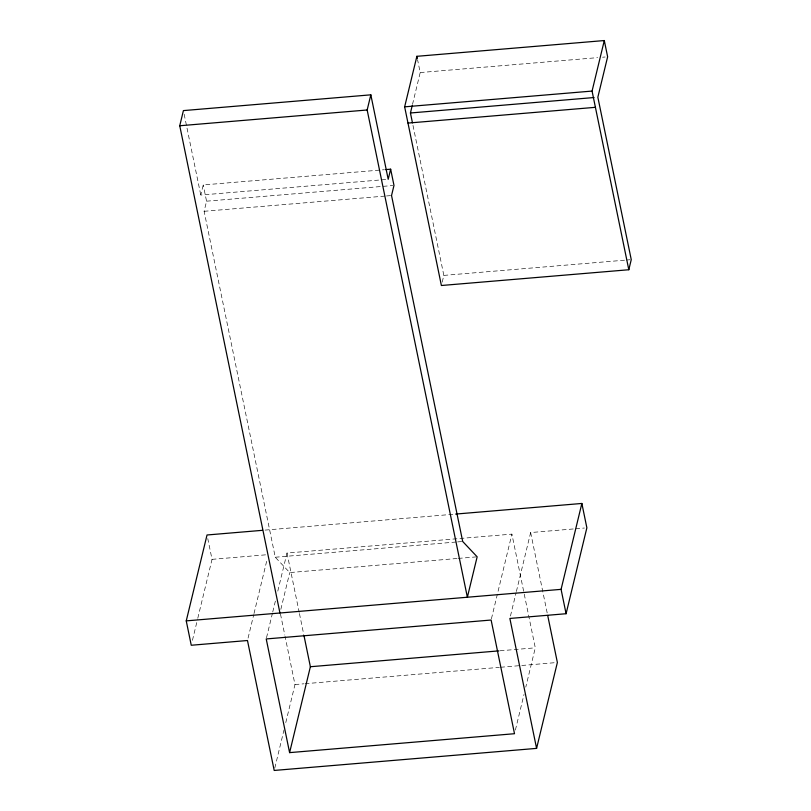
<?xml version="1.0" encoding="UTF-8"?>
<svg xmlns="http://www.w3.org/2000/svg" width="811" height="811" viewBox="0 0 811 811"><rect width="100%" height="100%" fill="white"/><g stroke="black" fill="none" stroke-linecap="round" stroke-linejoin="round"><path stroke-width="0.61" stroke-dasharray="4.05 3.04" d="M385.681 179.505L200.783 195.056L203.226 184.949L384.353 169.712M457.029 558.505L289.73 572.576L275.264 557.238L204.119 211.296L206.562 201.189L203.226 184.949M192.44 640.335L197.489 619.472M197.783 618.246L212.036 559.347L207.778 538.636M248.075 638.064L253.711 614.748M254.005 613.521L267.072 559.529M266.515 637.71L272.455 613.177M272.749 611.94L275.72 599.674M277.798 591.087L287.003 553.041L511.903 534.125L535.29 647.817L525.792 687.089M280.839 609.325L289.73 572.576M412.505 104.406L420.21 72.554L417.584 59.791M274.797 767.997L284.002 729.951M285.776 722.591L294.981 684.555L285.056 636.29M442.208 282.127L443.84 275.395L412.728 124.134M491.425 618.803L511.903 534.125M510.464 615.995L516.1 592.679M516.394 591.452L530.647 532.553L574.381 528.873M515.401 730.032L524.007 694.449M420.21 72.554L597.575 57.642M602.603 57.216L605.118 57.003M206.562 201.189L392.727 185.537M204.119 211.296L385.255 196.059M386.512 195.958L391.541 195.532M443.84 275.395L624.967 260.159M626.224 260.057L629.995 259.733M265.075 530.1L455.65 514.073M212.036 559.347L267.012 554.724M575.628 528.762L584.376 528.032M275.264 557.238L456.4 542.001M457.657 541.9L462.686 541.474M458.286 558.404L475.895 556.924M500.103 650.777L535.29 647.817M294.981 684.555L303.811 683.805M305.078 683.703L499.343 667.362M500.6 667.26L556.113 662.587M530.647 532.553L547.192 612.984M287.003 553.041L299.198 612.356M299.452 613.592L303.78 634.597M184.168 114.27L200.783 195.056M280.474 614.018L284.803 635.054"/><path stroke-width="1.22" d="M279.947 613.004L179.748 125.756L183.408 110.6L370.83 94.836L388.205 179.292L390.649 169.185L385.61 169.611M547.699 615.458L557.37 662.486L536.588 748.381L274.199 770.45L247.477 640.518L191.254 645.252L186.246 620.881L207.028 534.986L262.551 530.313M390.649 169.185L393.984 185.425L391.541 195.532L462.686 541.474L477.152 556.812L467.369 597.241L367.16 109.992L370.83 94.836M404.648 106.839L416.874 56.314L604.296 40.55L607.632 56.79L597.849 97.219L631.252 259.632L628.809 269.739L441.387 285.502L404.648 106.839L592.071 91.075L604.296 40.55M412.475 122.897L410.437 112.982L412.211 105.633M289.598 752.628L266.221 638.946L491.121 620.03L514.509 733.712L289.598 752.628L310.38 666.733L304.034 635.834M536.588 748.381L509.866 618.448L566.088 613.724L561.08 589.354L581.862 503.459L455.65 514.073M566.088 613.724L586.87 527.819L581.862 503.459M179.748 125.756L367.16 109.992M410.437 112.982L594.078 97.533M407.984 123.079L595.406 107.326M186.246 620.881L561.08 589.354M310.38 666.733L498.856 650.878M592.071 91.075L628.809 269.739M416.874 56.314L417.351 58.635"/></g></svg>
